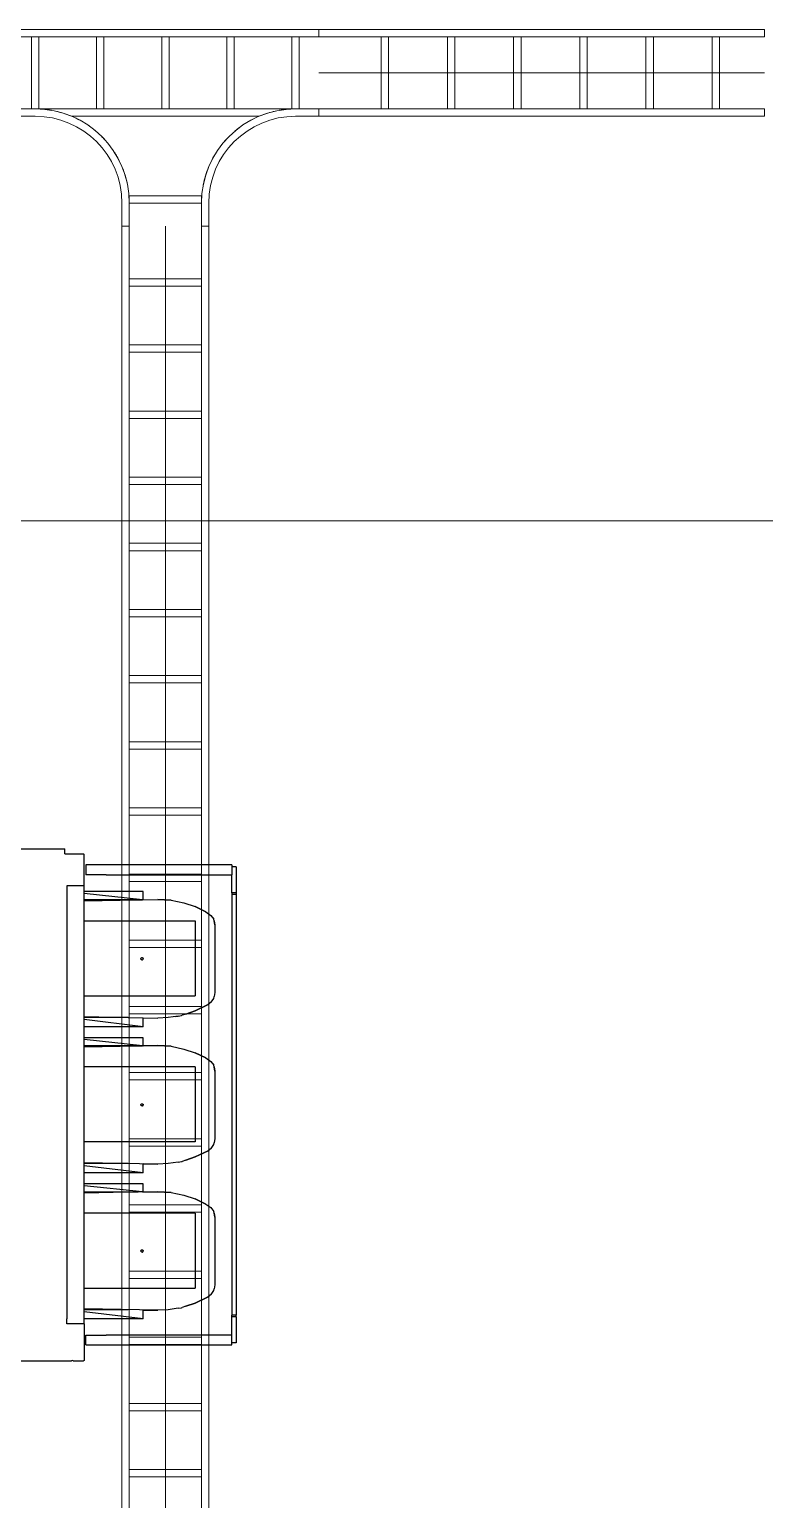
# Model space of a CAD drawing. Header units: millimetres. Extents: x 0 to 154200, y 0 to 64595.
# Drawn here: x 40230 to 42770, y 51418 to 56499 of the extents above; entities that cross this region are included whole.
import ezdxf

# ---------------------------------------------------------------- set-up
doc = ezdxf.new("R2010")
doc.units = ezdxf.units.MM
doc.layers.add('E-CABL-TRAY', color=4, linetype='Continuous', lineweight=9)
doc.layers.add('Floor', color=7, linetype='Continuous', lineweight=9)
doc.layers.add('Equipment', color=7, linetype='Continuous', true_color=0xffffff)

# ---------------------------------------------------------------- blocks, each defined once
blk = doc.blocks.new('M_래더 수평 티 - 300mm 반지름-V1-레벨 2')
at = {"layer": 'E-CABL-TRAY'}
for p, q in [((530, 150), (-530, 150)), ((-530, 150), (-530, 124.6)), ((-530, 124.6), (530, 124.6)), ((-462.7, 124.6), (-462.7, -124.6)), ((-437.3, -124.6), (-437.3, 124.6)), ((-237.7, 124.6), (-237.7, -124.6)), ((-212.3, -124.6), (-212.3, 124.6)), ((-12.7, 124.6), (-12.7, -124.6)), ((12.7, -124.6), (12.7, 124.6)), ((212.3, 124.6), (212.3, -124.6)), ((237.7, -124.6), (237.7, 124.6)), ((437.3, 124.6), (437.3, -124.6)), ((462.7, -124.6), (462.7, 124.6)), ((530, 124.6), (530, 150)), ((-450, -124.6), (-530, -124.6)), ((-530, -124.6), (-530, -150)), ((-530, -150), (-450, -150)), ((-450, -124.6), (-437.3, -124.6)), ((-450, -124.6), (450, -124.6)), ((-324, -150), (324, -150)), ((-237.7, -124.6), (-212.3, -124.6)), ((-12.7, -124.6), (12.7, -124.6)), ((212.3, -124.6), (237.7, -124.6)), ((437.3, -124.6), (450, -124.6)), ((530, -124.6), (450, -124.6)), ((450, -150), (530, -150)), ((530, -150), (530, -124.6)), ((-150, -450), (-150, -530)), ((124.6, -424.6), (-124.6, -424.6)), ((-124.6, -424.6), (-124.6, -450)), ((-124.6, -450), (124.6, -450)), ((-124.6, -530), (-124.6, -450)), ((124.6, -450), (124.6, -424.6)), ((124.6, -450), (124.6, -530)), ((150, -530), (150, -450)), ((-150, -530), (-124.6, -530)), ((124.6, -530), (150, -530))]:
    blk.add_line(p, q, dxfattribs=at)
for centre, radius, start, end in [((-450, -450), 325.4, 360, 90), ((-450, -450), 325.4, 79.9947, 90), ((-450, -450), 300, 0, 90), ((-450, -450), 325.4, 67.9974, 77.4396), ((-450, -450), 325.4, 61.232, 67.2117), ((450, -450), 325.4, 90, 180), ((450, -450), 300, 90, 180), ((450, -450), 325.4, 112.7883, 118.768), ((450, -450), 325.4, 102.5604, 112.0026), ((450, -450), 325.4, 90, 100.0053), ((-450, -450), 325.4, 49.8928, 56.0097), ((450, -450), 325.4, 123.9903, 130.1072), ((-450, -450), 325.4, 38.4887, 44.8078), ((450, -450), 325.4, 135.1922, 141.5113), ((-450, -450), 325.4, 26.942, 33.6058), ((450, -450), 325.4, 146.3942, 153.058), ((-450, -450), 325.4, 11.2019, 22.4039), ((450, -450), 325.4, 157.5961, 168.7981)]:
    blk.add_arc(centre, radius, start, end, dxfattribs=at)
blk = doc.blocks.new('Main_CVD')
at = {"layer": 'Equipment', "lineweight": -3}
for points in [[(55.1, 509.9, 0), (62.8, 509.9, 0)], [(55.1, 509.9, 0), (55.1, 439.4, 0)], [(62.8, 524.8, 0), (152.8, 524.8, 0)], [(62.8, 524.8, 0), (62.8, 509.9, 0)], [(62.8, 509.9, 0), (89.5, 509.9, 0)], [(89.5, 439.4, 0), (89.5, 509.9, 0)], [(152.8, 509.9, 0), (89.5, 509.9, 0)], [(152.8, 524.8, 0), (157.9, 524.8, 0)], [(152.8, 524.8, 0), (152.8, 509.9, 0)], [(152.8, 509.9, 0), (157.9, 509.9, 0)], [(157.9, 524.8, 0), (1611.8, 524.8, 0)], [(157.9, 524.8, 0), (157.9, 509.9, 0)], [(157.9, 509.9, 0), (1611.8, 509.9, 0)], [(1616.9, 524.8, 0), (1611.8, 524.8, 0)], [(1611.8, 524.8, 0), (1611.8, 509.9, 0)], [(1616.9, 509.9, 0), (1611.8, 509.9, 0)], [(1616.9, 524.8, 0), (1706.9, 524.8, 0)], [(1616.9, 524.8, 0), (1616.9, 509.9, 0)], [(1680.3, 509.9, 0), (1616.9, 509.9, 0)], [(1680.3, 509.9, 0), (1680.3, 439.4, 0)], [(1706.9, 509.9, 0), (1680.3, 509.9, 0)], [(1706.9, 524.8, 0), (1706.9, 509.9, 0)], [(1714.7, 509.9, 0), (1706.9, 509.9, 0)], [(1714.7, 439.4, 0), (1714.7, 509.9, 0)], [(55.1, 439.4, 0), (55.1, 75.7, 0)], [(89.5, 75.7, 0), (89.5, 439.4, 0)], [(199.9, 383.3, 0), (217.7, 420.7, 0)], [(217.7, 420.7, 0), (199.9, 383.3, 0)], [(217.7, 420.7, 0), (199.9, 383.3, 0)], [(217.7, 420.7, 0), (230, 437.4, 0)], [(217.7, 420.7, 0), (230, 437.4, 0)], [(230, 437.4, 0), (243.5, 447.7, 0)], [(249.2, 448.9, 0), (243.5, 447.7, 0)], [(249.2, 448.9, 0), (263.2, 452, 0)], [(263.2, 452, 0), (249.2, 448.9, 0)], [(263.2, 452, 0), (496.9, 452, 0)], [(496.9, 452, 0), (510.9, 449.6, 0)], [(516.9, 448.5, 0), (510.9, 449.6, 0)], [(530.4, 438.3, 0), (516.9, 448.5, 0)], [(530.4, 438.3, 0), (538.4, 428, 0)], [(538.4, 428, 0), (560.2, 383.3, 0)], [(560.2, 383.3, 0), (538.4, 428, 0)], [(538.4, 428, 0), (560.2, 383.3, 0)], [(704.7, 383.3, 0), (722.5, 420.7, 0)], [(722.5, 420.7, 0), (704.7, 383.3, 0)], [(722.5, 420.7, 0), (704.7, 383.3, 0)], [(722.5, 420.7, 0), (734.8, 437.4, 0)], [(722.5, 420.7, 0), (734.8, 437.4, 0)], [(734.8, 437.4, 0), (748.3, 447.7, 0)], [(754, 448.9, 0), (748.3, 447.7, 0)], [(768, 452, 0), (754, 448.9, 0)], [(754, 448.9, 0), (768, 452, 0)], [(768, 452, 0), (1001.7, 452, 0)], [(1001.7, 452, 0), (1015.7, 449.6, 0)], [(1021.7, 448.5, 0), (1015.7, 449.6, 0)], [(1035.2, 438.3, 0), (1021.7, 448.5, 0)], [(1035.2, 438.3, 0), (1043.2, 428, 0)], [(1065, 383.3, 0), (1043.2, 428, 0)], [(1043.2, 428, 0), (1065, 383.3, 0)], [(1227.5, 420.7, 0), (1209.7, 383.3, 0)], [(1209.7, 383.3, 0), (1227.5, 420.7, 0)], [(1227.5, 420.7, 0), (1239.8, 437.4, 0)], [(1227.5, 420.7, 0), (1239.8, 437.4, 0)], [(1239.8, 437.4, 0), (1253.3, 447.7, 0)], [(1259, 448.9, 0), (1253.3, 447.7, 0)], [(1273, 452, 0), (1259, 448.9, 0)], [(1259, 448.9, 0), (1273, 452, 0)], [(1273, 452, 0), (1506.7, 452, 0)], [(1506.7, 452, 0), (1520.7, 449.6, 0)], [(1526.7, 448.5, 0), (1520.7, 449.6, 0)], [(1540.2, 438.3, 0), (1526.7, 448.5, 0)], [(1540.2, 438.3, 0), (1548.2, 428, 0)], [(1548.2, 428, 0), (1570, 383.3, 0)], [(1570, 383.3, 0), (1548.2, 428, 0)], [(1680.3, 439.4, 0), (1680.3, 75.7, 0)], [(1714.7, 75.7, 0), (1714.7, 439.4, 0)], [(187.2, 344.6, 0), (199.9, 383.3, 0)], [(249.2, 0, 0), (249.2, 383.3, 0)], [(249.2, 383.3, 0), (508, 383.3, 0)], [(508, 0, 0), (508, 383.3, 0)], [(571.1, 351.2, 0), (560.2, 383.3, 0)], [(560.2, 383.3, 0), (571.1, 351.2, 0)], [(571.1, 351.2, 0), (560.2, 383.3, 0)], [(692, 344.6, 0), (704.7, 383.3, 0)], [(754, 383.3, 0), (754, 0, 0)], [(754, 383.3, 0), (1012.8, 383.3, 0)], [(1012.8, 383.3, 0), (1012.8, 0, 0)], [(1065, 383.3, 0), (1075.9, 351.2, 0)], [(1075.9, 351.2, 0), (1065, 383.3, 0)], [(1197, 344.6, 0), (1209.7, 383.3, 0)], [(1259, 383.3, 0), (1259, 0, 0)], [(1259, 383.3, 0), (1517.8, 383.3, 0)], [(1517.8, 0, 0), (1517.8, 383.3, 0)], [(1580.9, 351.2, 0), (1570, 383.3, 0)], [(1570, 383.3, 0), (1580.9, 351.2, 0)], [(177.7, 301.1, 0), (187.2, 344.6, 0)], [(177.7, 301.1, 0), (187.2, 344.6, 0)], [(571.1, 351.2, 0), (575.4, 338.4, 0)], [(576, 336.8, 0), (575.4, 338.4, 0)], [(577.9, 324.4, 0), (576, 336.8, 0)], [(577.9, 324.4, 0), (583.3, 290.7, 0)], [(579.2, 316.3, 0), (577.9, 324.4, 0)], [(682.5, 301.1, 0), (692, 344.6, 0)], [(682.5, 301.1, 0), (692, 344.6, 0)], [(1075.9, 351.2, 0), (1080.2, 338.4, 0)], [(1075.9, 351.2, 0), (1080.2, 338.4, 0)], [(1080.8, 336.8, 0), (1080.2, 338.4, 0)], [(1082.7, 324.4, 0), (1080.8, 336.8, 0)], [(1082.7, 324.4, 0), (1088.1, 290.7, 0)], [(1187.5, 301.1, 0), (1197, 344.6, 0)], [(1187.5, 301.1, 0), (1197, 344.6, 0)], [(1580.9, 351.2, 0), (1585.2, 338.4, 0)], [(1580.9, 351.2, 0), (1585.2, 338.4, 0)], [(1585.8, 336.8, 0), (1585.2, 338.4, 0)], [(1587.7, 324.4, 0), (1585.8, 336.8, 0)], [(1587.7, 324.4, 0), (1593.1, 290.7, 0)], [(175.1, 254, 0), (177.7, 301.1, 0)], [(175.1, 254, 0), (177.7, 301.1, 0)], [(177.7, 301.1, 0), (175.1, 254, 0)], [(583.3, 290.7, 0), (585, 254, 0)], [(583.3, 290.7, 0), (585, 254, 0)], [(583.3, 290.7, 0), (585, 254, 0)], [(679.9, 254, 0), (682.5, 301.1, 0)], [(679.9, 254, 0), (682.5, 301.1, 0)], [(682.5, 301.1, 0), (679.9, 254, 0)], [(1088.1, 290.7, 0), (1089.8, 254, 0)], [(1088.1, 290.7, 0), (1089.8, 254, 0)], [(1088.1, 290.7, 0), (1089.8, 254, 0)], [(1184.9, 254, 0), (1187.5, 301.1, 0)], [(1184.9, 254, 0), (1187.5, 301.1, 0)], [(1187.5, 301.1, 0), (1184.9, 254, 0)], [(1593.1, 290.7, 0), (1594.8, 254, 0)], [(1593.1, 290.7, 0), (1594.8, 254, 0)], [(1593.1, 290.7, 0), (1594.8, 254, 0)], [(176.1, 204, 0), (148, 204, 0)], [(148, 204, 0), (148, 0, 0)], [(176.1, 201.4, 0), (175.1, 254, 0)], [(176.1, 201.4, 0), (175.1, 254, 0)], [(176.1, 201.4, 0), (175.1, 254, 0)], [(176.4, 204, 0), (176.1, 201.4, 0)], [(378.1, 203.4, 0), (377.3, 202.8, 0)], [(378.1, 203.4, 0), (379, 203.8, 0)], [(380, 204, 0), (379, 203.8, 0)], [(381.1, 203.8, 0), (380, 204, 0)], [(381.1, 203.8, 0), (382, 203.4, 0)], [(382.8, 202.8, 0), (382, 203.4, 0)], [(580, 0, 0), (585, 254, 0)], [(580, 0, 0), (585, 254, 0)], [(583, 152.6, 0), (585, 254, 0)], [(615, 204, 0), (584, 204, 0)], [(615, 204, 0), (590.3, 0, 0)], [(615, 204, 0), (615, 0, 0)], [(680.9, 204, 0), (652.8, 204, 0)], [(652.8, 204, 0), (652.8, 0, 0)], [(680.9, 204, 0), (679.9, 254, 0)], [(679.9, 254, 0), (680.9, 204, 0)], [(680.9, 204, 0), (679.9, 254, 0)], [(681.2, 204, 0), (680.9, 201.4, 0)], [(680.9, 204, 0), (680.9, 201.4, 0)], [(681.2, 204, 0), (681.2, 186.9, 0)], [(882.1, 202.8, 0), (882.9, 203.4, 0)], [(882.9, 203.4, 0), (883.8, 203.8, 0)], [(884.9, 204, 0), (883.8, 203.8, 0)], [(884.9, 204, 0), (885.9, 203.8, 0)], [(886.8, 203.4, 0), (885.9, 203.8, 0)], [(887.6, 202.8, 0), (886.8, 203.4, 0)], [(1089.8, 254, 0), (1084.8, 0, 0)], [(1088.8, 204, 0), (1089.8, 254, 0)], [(1089.8, 254, 0), (1088.8, 204, 0)], [(1119.8, 204, 0), (1088.8, 204, 0)], [(1119.8, 204, 0), (1095.1, 0, 0)], [(1119.8, 204, 0), (1119.8, 0, 0)], [(1185.9, 204, 0), (1157.8, 204, 0)], [(1157.8, 204, 0), (1157.8, 0, 0)], [(1185.9, 201.4, 0), (1184.9, 254, 0)], [(1387.1, 202.8, 0), (1387.9, 203.4, 0)], [(1387.9, 203.4, 0), (1388.8, 203.8, 0)], [(1389.9, 204, 0), (1388.8, 203.8, 0)], [(1389.9, 204, 0), (1390.9, 203.8, 0)], [(1391.8, 203.4, 0), (1390.9, 203.8, 0)], [(1392.6, 202.8, 0), (1391.8, 203.4, 0)], [(1594.8, 254, 0), (1589.8, 0, 0)], [(1594.8, 254, 0), (1593.8, 204, 0)], [(1593.8, 204, 0), (1594.8, 254, 0)], [(1624.8, 204, 0), (1593.8, 204, 0)], [(1624.8, 204, 0), (1600.1, 0, 0)], [(1624.8, 204, 0), (1624.8, 0, 0)], [(176.1, 201.4, 0), (154.5, 0, 0)], [(176.4, 186.9, 0), (176.1, 201.4, 0)], [(176.4, 186.9, 0), (176.1, 201.4, 0)], [(176.4, 186.9, 0), (176.1, 201.4, 0)], [(180, 0, 0), (176.4, 186.9, 0)], [(176.4, 186.9, 0), (176.4, 0, 0)], [(376.1, 200, 0), (376.2, 201, 0)], [(376.2, 199, 0), (376.1, 200, 0)], [(376.2, 201, 0), (376.6, 202, 0)], [(376.2, 199, 0), (376.6, 198, 0)], [(376.6, 202, 0), (377.3, 202.8, 0)], [(377.3, 197.2, 0), (376.6, 198, 0)], [(378.1, 196.6, 0), (377.3, 197.2, 0)], [(379, 196.2, 0), (378.1, 196.6, 0)], [(380, 196.1, 0), (379, 196.2, 0)], [(381.1, 196.2, 0), (380, 196.1, 0)], [(381.1, 196.2, 0), (382, 196.6, 0)], [(382.8, 197.2, 0), (382, 196.6, 0)], [(383.5, 202, 0), (382.8, 202.8, 0)], [(383.5, 198, 0), (382.8, 197.2, 0)], [(383.9, 201, 0), (383.5, 202, 0)], [(383.9, 199, 0), (383.5, 198, 0)], [(384, 200, 0), (383.9, 201, 0)], [(383.9, 199, 0), (384, 200, 0)], [(583, 152.6, 0), (583, 0, 0)], [(680.9, 201.4, 0), (659.3, 0, 0)], [(681.2, 186.9, 0), (680.9, 201.4, 0)], [(680.9, 201.4, 0), (681.2, 186.9, 0)], [(681.2, 186.9, 0), (680.9, 201.4, 0)], [(681.2, 186.9, 0), (684.8, 0, 0)], [(684.8, 0, 0), (681.2, 186.9, 0)], [(681.2, 186.9, 0), (681.2, 0, 0)], [(880.9, 200, 0), (881, 201, 0)], [(881, 199, 0), (880.9, 200, 0)], [(881, 201, 0), (881.4, 202, 0)], [(881.4, 198, 0), (881, 199, 0)], [(882.1, 202.8, 0), (881.4, 202, 0)], [(881.4, 198, 0), (882.1, 197.2, 0)], [(882.9, 196.6, 0), (882.1, 197.2, 0)], [(883.8, 196.2, 0), (882.9, 196.6, 0)], [(884.9, 196.1, 0), (883.8, 196.2, 0)], [(885.9, 196.2, 0), (884.9, 196.1, 0)], [(886.8, 196.6, 0), (885.9, 196.2, 0)], [(886.8, 196.6, 0), (887.6, 197.2, 0)], [(888.3, 202, 0), (887.6, 202.8, 0)], [(888.3, 198, 0), (887.6, 197.2, 0)], [(888.3, 202, 0), (888.7, 201, 0)], [(888.7, 199, 0), (888.3, 198, 0)], [(888.8, 200, 0), (888.7, 201, 0)], [(888.8, 200, 0), (888.7, 199, 0)], [(1087.8, 152.6, 0), (1087.8, 0, 0)], [(1185.9, 201.4, 0), (1164.3, 0, 0)], [(1185.9, 201.4, 0), (1189.8, 0, 0)], [(1186.2, 187, 0), (1186.2, 0, 0)], [(1385.9, 200, 0), (1386, 201, 0)], [(1386, 199, 0), (1385.9, 200, 0)], [(1386, 201, 0), (1386.4, 202, 0)], [(1386.4, 198, 0), (1386, 199, 0)], [(1387.1, 202.8, 0), (1386.4, 202, 0)], [(1386.4, 198, 0), (1387.1, 197.2, 0)], [(1387.9, 196.6, 0), (1387.1, 197.2, 0)], [(1388.8, 196.2, 0), (1387.9, 196.6, 0)], [(1389.9, 196.1, 0), (1388.8, 196.2, 0)], [(1390.9, 196.2, 0), (1389.9, 196.1, 0)], [(1391.8, 196.6, 0), (1390.9, 196.2, 0)], [(1391.8, 196.6, 0), (1392.6, 197.2, 0)], [(1393.3, 202, 0), (1392.6, 202.8, 0)], [(1393.3, 198, 0), (1392.6, 197.2, 0)], [(1393.3, 202, 0), (1393.7, 201, 0)], [(1393.7, 199, 0), (1393.3, 198, 0)], [(1393.8, 200, 0), (1393.7, 201, 0)], [(1393.8, 200, 0), (1393.7, 199, 0)], [(1592.8, 152.6, 0), (1592.8, 0, 0)], [(55.1, 75.7, 0), (55.1, 5.7, 0)], [(89.5, 75.7, 0), (89.5, 5.7, 0)], [(1680.3, 5.7, 0), (1680.3, 75.7, 0)], [(1714.7, 5.7, 0), (1714.7, 75.7, 0)], [(20, 0, 0), (18, -2, 0)], [(128.6, 0, 0), (20, 0, 0)], [(55.1, 5.7, 0), (89.5, 5.7, 0)], [(148, 0, 0), (128.6, 0, 0)], [(128.6, 0, 0), (128.6, -60, 0)], [(154.5, 0, 0), (148, 0, 0)], [(176.4, 0, 0), (154.5, 0, 0)], [(180, 0, 0), (176.4, 0, 0)], [(249.2, 0, 0), (180, 0, 0)], [(508, 0, 0), (249.2, 0, 0)], [(580, 0, 0), (508, 0, 0)], [(583, 0, 0), (580, 0, 0)], [(590.3, 0, 0), (583, 0, 0)], [(615, 0, 0), (590.3, 0, 0)], [(652.8, 0, 0), (615, 0, 0)], [(659.3, 0, 0), (652.8, 0, 0)], [(681.2, 0, 0), (659.3, 0, 0)], [(684.8, 0, 0), (681.2, 0, 0)], [(754, 0, 0), (684.8, 0, 0)], [(1012.8, 0, 0), (754, 0, 0)], [(1084.8, 0, 0), (1012.8, 0, 0)], [(1087.8, 0, 0), (1084.8, 0, 0)], [(1095.1, 0, 0), (1087.8, 0, 0)], [(1119.8, 0, 0), (1095.1, 0, 0)], [(1157.8, 0, 0), (1119.8, 0, 0)], [(1164.3, 0, 0), (1157.8, 0, 0)], [(1186.2, 0, 0), (1164.3, 0, 0)], [(1189.8, 0, 0), (1186.2, 0, 0)], [(1259, 0, 0), (1189.8, 0, 0)], [(1517.8, 0, 0), (1259, 0, 0)], [(1589.8, 0, 0), (1517.8, 0, 0)], [(1592.8, 0, 0), (1589.8, 0, 0)], [(1600.1, 0, 0), (1592.8, 0, 0)], [(1624.8, 0, 0), (1600.1, 0, 0)], [(1641.1, 0, 0), (1624.8, 0, 0)], [(1641.1, 0, 0), (1641.1, -60, 0)], [(1641.1, 0, 0), (1768, 0, 0)], [(1714.7, 5.7, 0), (1680.3, 5.7, 0)], [(1768, 0, 0), (1770, -2, 0)], [(18, -66.2, 0), (18, -2, 0)], [(1770, -37.9, 0), (1768, -40.3, 0)], [(1768, -40.3, 0), (1770, -43.3, 0)], [(1770, -37.9, 0), (1770, -2, 0)], [(1770, -620, 0), (1770, -43.3, 0)], [(0, -620, 0), (0, -66.2, 0)], [(18, -66.2, 0), (0, -66.2, 0)], [(128.6, -60, 0), (148, -60, 0)], [(148, -60, 0), (176.4, -60, 0)], [(176.4, -60, 0), (182.9, -60, 0)], [(182.9, -60, 0), (576.3, -60, 0)], [(576.3, -60, 0), (583, -60, 0)], [(583, -60, 0), (615, -60, 0)], [(615, -60, 0), (652.8, -60, 0)], [(652.8, -60, 0), (681.2, -60, 0)], [(681.2, -60, 0), (687.7, -60, 0)], [(687.7, -60, 0), (860.1, -60, 0)], [(860.1, -60, 0), (864.3, -60, 0)], [(864.3, -60, 0), (905.8, -60, 0)], [(905.8, -60, 0), (909.9, -60, 0)], [(909.9, -60, 0), (1081.1, -60, 0)], [(1081.1, -60, 0), (1087.8, -60, 0)], [(1087.8, -60, 0), (1119.8, -60, 0)], [(1119.8, -60, 0), (1157.8, -60, 0)], [(1157.8, -60, 0), (1186.2, -60, 0)], [(1186.2, -60, 0), (1192.7, -60, 0)], [(1192.7, -60, 0), (1586.2, -60, 0)], [(1586.2, -60, 0), (1592.8, -60, 0)], [(1592.8, -60, 0), (1624.8, -60, 0)], [(1641.1, -60, 0), (1624.8, -60, 0)]]:
    blk.add_polyline3d(points, dxfattribs=at)

msp = doc.modelspace()

# ---------------------------------------------------------------- linework, layer by layer
at = {"layer": 'E-CABL-TRAY'}
for p, q in [((41230, 56473.3018), (41230, 56498.7018)), ((41230, 56498.7018), (42770, 56498.7018)), ((42770, 56498.7018), (42770, 56473.3018)), ((41230, 56473.3018), (42770, 56473.3018)), ((41445.9, 56224.1018), (41445.9, 56473.3018)), ((41471.3, 56224.1018), (41471.3, 56473.3018)), ((41674.5, 56224.1018), (41674.5, 56473.3018)), ((41699.9, 56224.1018), (41699.9, 56473.3018)), ((41903.1, 56224.1018), (41903.1, 56473.3018)), ((41928.5, 56224.1018), (41928.5, 56473.3018)), ((42131.7, 56224.1018), (42131.7, 56473.3018)), ((42157.1, 56224.1018), (42157.1, 56473.3018)), ((42360.3, 56224.1018), (42360.3, 56473.3018)), ((42385.7, 56224.1018), (42385.7, 56473.3018)), ((42588.9, 56224.1018), (42588.9, 56473.3018)), ((42614.3, 56224.1018), (42614.3, 56473.3018)), ((41230, 56348.7018), (42770, 56348.7018)), ((41230, 56198.7018), (41230, 56224.1018)), ((41230, 56224.1018), (42770, 56224.1018)), ((41230, 56198.7018), (42770, 56198.7018)), ((42770, 56224.1018), (42770, 56198.7018)), ((40550, 55818.7018), (40575.4, 55818.7018)), ((40550, 9218.7018), (40550, 55818.7018)), ((40575.4, 9218.7018), (40575.4, 55818.7018)), ((40700, 9218.7018), (40700, 55818.7018)), ((40824.6, 55818.7018), (40850, 55818.7018)), ((40824.6, 9218.7018), (40824.6, 55818.7018)), ((40850, 9218.7018), (40850, 55818.7018)), ((40824.6, 55637.2018), (40575.4, 55637.2018)), ((40824.6, 55611.8018), (40575.4, 55611.8018)), ((40824.6, 55408.6018), (40575.4, 55408.6018)), ((40824.6, 55383.2018), (40575.4, 55383.2018)), ((40824.6, 55180.0018), (40575.4, 55180.0018)), ((40824.6, 55154.6018), (40575.4, 55154.6018)), ((40824.6, 54951.4018), (40575.4, 54951.4018)), ((40824.6, 54926.0018), (40575.4, 54926.0018)), ((40824.6, 54722.8018), (40575.4, 54722.8018)), ((40824.6, 54697.4018), (40575.4, 54697.4018)), ((40824.6, 54494.2018), (40575.4, 54494.2018)), ((40824.6, 54468.8018), (40575.4, 54468.8018)), ((40824.6, 54265.6018), (40575.4, 54265.6018)), ((40824.6, 54240.2018), (40575.4, 54240.2018)), ((40824.6, 54037.0018), (40575.4, 54037.0018)), ((40824.6, 54011.6018), (40575.4, 54011.6018)), ((40824.6, 53808.4018), (40575.4, 53808.4018)), ((40824.6, 53783.0018), (40575.4, 53783.0018)), ((40824.6, 53579.8018), (40575.4, 53579.8018)), ((40824.6, 53554.4018), (40575.4, 53554.4018)), ((40824.6, 53351.2018), (40575.4, 53351.2018)), ((40824.6, 53325.8018), (40575.4, 53325.8018)), ((40824.6, 53122.6018), (40575.4, 53122.6018)), ((40824.6, 53097.2018), (40575.4, 53097.2018)), ((40824.6, 52894.0018), (40575.4, 52894.0018)), ((40824.6, 52868.6018), (40575.4, 52868.6018)), ((40824.6, 52665.4018), (40575.4, 52665.4018)), ((40824.6, 52640.0018), (40575.4, 52640.0018)), ((40824.6, 52436.8018), (40575.4, 52436.8018)), ((40824.6, 52411.4018), (40575.4, 52411.4018)), ((40824.6, 52208.2018), (40575.4, 52208.2018)), ((40824.6, 52182.8018), (40575.4, 52182.8018)), ((40824.6, 51979.6018), (40575.4, 51979.6018)), ((40824.6, 51954.2018), (40575.4, 51954.2018)), ((40824.6, 51751.0018), (40575.4, 51751.0018)), ((40824.6, 51725.6018), (40575.4, 51725.6018)), ((40824.6, 51522.4018), (40575.4, 51522.4018)), ((40824.6, 51497.0018), (40575.4, 51497.0018))]:
    msp.add_line(p, q, dxfattribs=at)
at = {"layer": 'Floor'}
msp.add_lwpolyline([(36000, 9800), (36000, 54800), (48000, 54800), (48000, 9800), (36000, 9800)], dxfattribs=at)

# ---------------------------------------------------------------- block references
at = {"layer": 'E-CABL-TRAY'}
msp.add_blockref('M_래더 수평 티 - 300mm 반지름-V1-레벨 2', (40700, 56348.7018), dxfattribs=at)
at = {"layer": 'Equipment', "rotation": 270}
msp.add_blockref('Main_CVD', (40419.3556, 53667.3035), dxfattribs=at)

doc.saveas('drawing.dxf')
